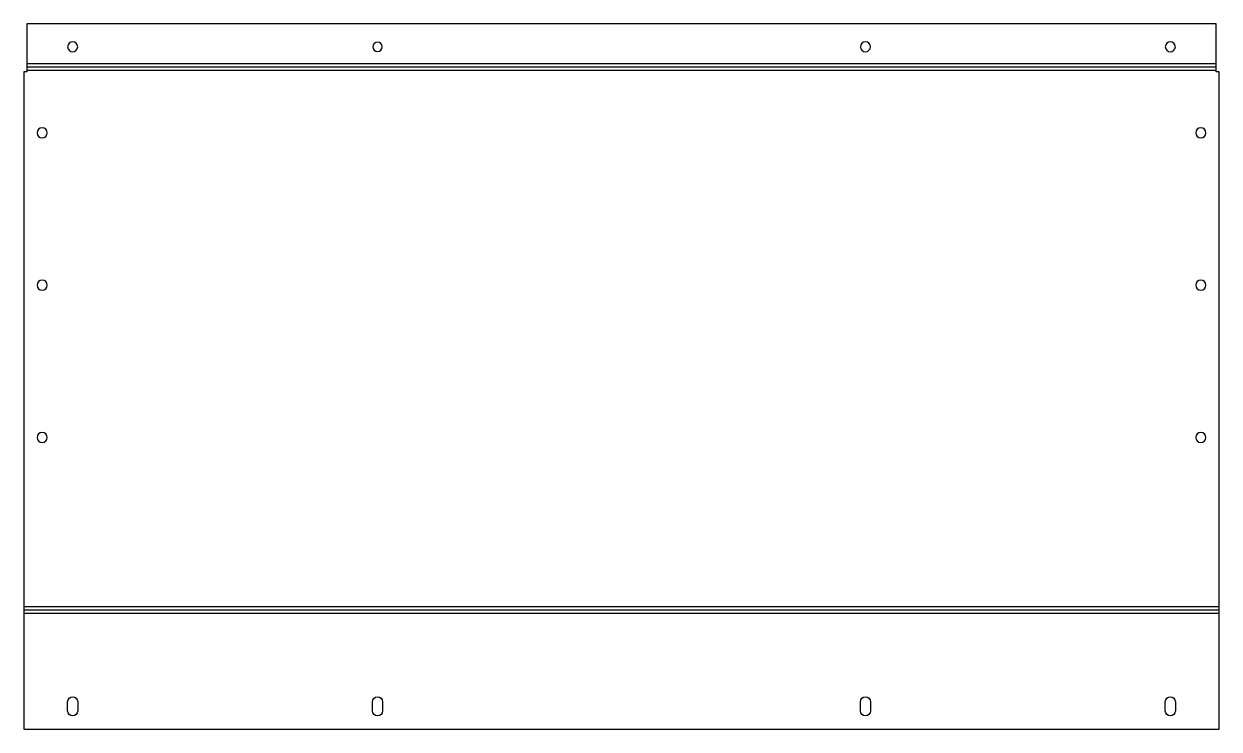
# Model space of a CAD drawing. Header units: millimetres. Extents: x 0 to 392, y 0 to 232.
import ezdxf

# ---------------------------------------------------------------- set-up
doc = ezdxf.new("R2010")
doc.units = ezdxf.units.MM

msp = doc.modelspace()

# ---------------------------------------------------------------- linework, layer by layer
at = {"layer": 'BEND'}
for p, q in [((1, 217.39), (391, 217.39)), ((0, 39.13), (392, 39.13))]:
    msp.add_line(p, q, dxfattribs=at)
at = {"layer": 'BEND_EXTENT'}
for p, q in [((1, 218.52), (391, 218.52)), ((391, 216.26), (1, 216.26)), ((0, 40.26), (392, 40.26)), ((392, 38), (0, 38))]:
    msp.add_line(p, q, dxfattribs=at)
at = {"layer": 'INTERIOR_PROFILES'}
for points in [[(14.35, 6), (14.35, 9, -1), (17.65, 9), (17.65, 6, -1)], [(114.35, 9, -1), (117.65, 9), (117.65, 6, -1), (114.35, 6)], [(274.35, 6), (274.35, 9, -1), (277.65, 9), (277.65, 6, -1)], [(374.35, 9, -1), (377.65, 9), (377.65, 6, -1), (374.35, 6)]]:
    msp.add_lwpolyline(points, format="xyb", close=True, dxfattribs=at)
at = {"layer": 'INTERIOR_PROFILES', "extrusion": (0, 0, -1)}
for centre, radius in [((-16, 224.02), 1.65), ((-116, 224.02), 1.55), ((-276, 224.02), 1.65), ((-376, 224.02), 1.65), ((-6, 195.76), 1.65), ((-386, 195.76), 1.65), ((-6, 145.76), 1.65), ((-386, 145.76), 1.65), ((-6, 95.76), 1.65), ((-386, 95.76), 1.65)]:
    msp.add_circle(centre, radius, dxfattribs=at)
at = {"layer": 'OUTER_PROFILES'}
msp.add_lwpolyline([(391, 231.52), (1, 231.52), (1, 215.76), (0, 215.76), (0, 0), (392, 0), (392, 215.76), (391, 215.76)], close=True, dxfattribs=at)

doc.saveas('drawing.dxf')
